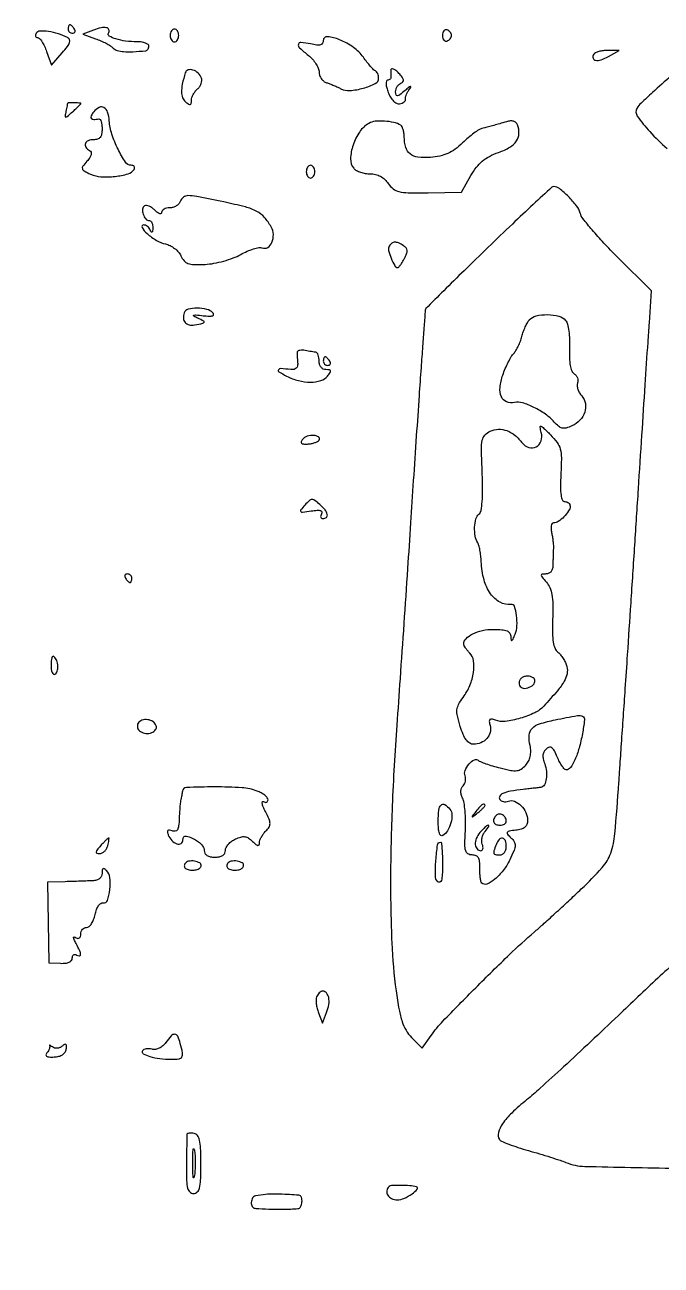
# Model space of a CAD drawing. Extents: x 0 to 5034, y 0 to 2560.
# Drawn here: x 2138.8 to 2288.4, y 463.6 to 755 of the extents above; entities that cross this region are included whole.
import ezdxf

# ---------------------------------------------------------------- set-up
doc = ezdxf.new("R2010")
doc.units = 0

msp = doc.modelspace()

# ---------------------------------------------------------------- linework, layer by layer
for points in [[(2149, 754, 0.105053), (2149.081062, 753.618444, 0.099167), (2149.311086, 753.29375, 0.09642), (2149.654762, 753.076123, 0.093332), (2150.059017, 753, 0.108972), (2150.413961, 753.078288, 0.182303), (2150.6254, 753.29375, 0.161196), (2150.656512, 753.6179, 0.082592), (2150.5, 754, 0.029505), (2150.231006, 754.382774, 0.035638), (2149.933975, 754.70625, 0.038439), (2149.65171, 754.934461, 0.151918), (2149.440983, 755, 0.210953), (2149.272352, 754.92554, 0.081139), (2149.129539, 754.70625, 0.061769), (2149.032345, 754.382849, 0.042167)], [(2141.502268, 753.00367, 0.072709), (2141.336103, 752.619689, 0.148749), (2141.34653, 752.294828, 0.188598), (2141.527343, 752.080261, 0.125082), (2141.843158, 752, -0.214993), (2142.286688, 751.800046, -0.036754), (2142.860729, 751.045313, -0.034387), (2143.445668, 749.994705, -0.024585), (2143.957473, 748.75), (2145.110596, 745.5), (2147.645, 748.410048, 0.016669), (2148.858615, 749.901104, 0.082855), (2149.360041, 750.853736, 0.19027), (2149.322283, 751.517001, 0.164836), (2148.839702, 752.025102, 0.046411), (2146.71592, 752.902225, 0.041605), (2144.387519, 753.412509, 0.041739), (2142.377328, 753.511398, 0.250805)], [(2155, 753.768516), (2152.5, 752.771858), (2155.482143, 751.725215, -0.0193), (2156.706607, 751.241628, -0.017991), (2157.919752, 750.654552, -0.018309), (2158.959001, 750.054955, -0.056431), (2159.592697, 749.55016, 0.125339), (2160.557974, 748.976752, 0.051138), (2162.069529, 748.694728, 0.034873), (2164.215947, 748.66778, 0.012685), (2167.25, 748.918758, 0.125838), (2167.536278, 749.025947, 0.089166), (2167.779687, 749.269885, 0.079755), (2167.943683, 749.611755, 0.072151), (2168, 750, 0.240716), (2167.803461, 750.384584, 0.068296), (2167.192187, 750.710261, 0.052542), (2166.303297, 750.935493, 0.034566), (2165.25, 751.013655, -0.029003), (2162.539568, 751.184518, -0.043139), (2160.214359, 751.673244, -0.060363), (2158.701488, 752.337943, -0.419796), (2158.527559, 753.044592, 0.222703), (2158.618961, 753.833665, 0.267482), (2158.067839, 754.322067, 0.105814), (2156.758018, 754.311018, 0.04004)], [(2173, 752.5, 0.064853), (2173.074694, 751.926543, 0.082425), (2173.29375, 751.440625, 0.098894), (2173.618646, 751.115568, 0.148195), (2174, 751, 0.148195), (2174.381354, 751.115568, 0.098894), (2174.70625, 751.440625, 0.082425), (2174.925306, 751.926543, 0.064853), (2175, 752.5, 0.064853), (2174.925306, 753.073457, 0.082425), (2174.70625, 753.559375, 0.098894), (2174.381354, 753.884432, 0.148195), (2174, 754, 0.148195), (2173.618646, 753.884432, 0.098894), (2173.29375, 753.559375, 0.082425), (2173.074694, 753.073457, 0.064853)], [(2209, 751.302707, -0.13616), (2208.820398, 750.655407, -0.194406), (2208.349572, 750.30084, -0.097832), (2207.476843, 750.242804, -0.021894), (2206, 750.5, 0.025999), (2203.724735, 750.877036, 0.393191), (2203.134823, 750.440553, 0.260363), (2203.427151, 749.572629, 0.017498), (2205.5, 747.82134, -0.043481), (2206.456525, 746.924107, -0.040862), (2207.265625, 745.8571, -0.043562), (2207.822569, 744.787409, -0.09856), (2208, 743.896035, 0.082602), (2208.131281, 743.106801, 0.070362), (2208.514062, 742.35353, 0.071797), (2209.081213, 741.749594, 0.093599), (2209.75, 741.395617, -0.01489), (2210.539544, 741.125249, -0.008661), (2211.470945, 740.756452, -0.008653), (2212.392186, 740.354248, -0.01444), (2213.151089, 739.980299, 0.144025), (2215.252465, 739.552956, 0.047072), (2218.395972, 740.123449, 0.046139), (2221.216506, 741.203877, 0.285598), (2222, 742.463671, 0.051953), (2221.942841, 743.012293, 0.054273), (2221.773893, 743.528912, 0.060321), (2221.525128, 743.939248, 0.124799), (2221.230272, 744.166667, -0.09785), (2220.820031, 744.449593, -0.012296), (2220.08322, 745.244676, -0.014073), (2219.249237, 746.245649, -0.011253), (2218.406306, 747.368402, 0.083363), (2216.085028, 749.678412, 0.055174), (2212.788808, 751.506579, 0.075525), (2209.993704, 752.206567, 0.442208)], [(2237, 752.5, 0.064908), (2237.079656, 751.888977, 0.107546), (2237.315781, 751.428177, 0.143818), (2237.666526, 751.189601, 0.159683), (2238.075, 751.191667, 0.073624), (2238.485911, 751.399741, 0.066918), (2238.834219, 751.723802, 0.070382), (2239.069583, 752.110048, 0.102038), (2239.15, 752.5, 0.102038), (2239.069583, 752.889952, 0.070382), (2238.834219, 753.276198, 0.066918), (2238.485911, 753.600259, 0.073624), (2238.075, 753.808333, 0.159683), (2237.666526, 753.810399, 0.143818), (2237.315781, 753.571823, 0.107546), (2237.079656, 753.111023, 0.064908)], [(2272.542705, 748.069098, 0.194675), (2272.389549, 747.171683, 0.311375), (2272.935537, 746.661437, 0.119534), (2274.273221, 746.782272, 0.044406), (2276.012549, 747.552301), (2278.5, 748.929129), (2275.809017, 748.964565, 0.03221), (2274.736725, 748.909582, 0.038005), (2273.739507, 748.716138, 0.04151), (2272.9447, 748.425514, 0.146969)], [(2176.551059, 743.733141, 0.018864), (2175.855786, 741.078776, 0.056587), (2175.65888, 739.217566, 0.089281), (2175.909428, 737.88421, 0.129273), (2176.603235, 736.914323, 0.024921), (2177.322107, 736.375853, 0.211148), (2177.710408, 736.306447, 0.297528), (2177.938187, 736.54943, 0.043713), (2178, 737.255111, -0.078541), (2178.104557, 737.916623, -0.044349), (2178.423164, 738.665681, -0.042931), (2178.889312, 739.382459, -0.053965), (2179.440559, 739.950668, 0.067876), (2179.952568, 740.508572, 0.064889), (2180.305827, 741.191467, 0.069726), (2180.453797, 741.890615, 0.10937), (2180.36324, 742.495794, 0.113821), (2179.579896, 743.657997, 0.109739), (2178.356937, 744.378585, 0.151494), (2177.215716, 744.393591, 0.252505)], [(2224.881579, 744.464286, 0.017875), (2224.844834, 744.040301, 0.012676), (2224.83273, 743.562946, 0.012819), (2224.844448, 743.105959, 0.026339), (2224.881579, 742.75, -0.124381), (2224.855536, 742.464253, -0.119554), (2224.69698, 742.220312, -0.106682), (2224.426605, 742.056805, -0.083025), (2224.086864, 742, 0.343308), (2223.814101, 741.787694, 0.077389), (2223.755388, 741.161747, 0.049401), (2223.904872, 740.233494, 0.025639), (2224.262948, 739.114327, 0.042285), (2224.811175, 737.96608, 0.064346), (2225.486598, 737.093063, 0.08159), (2226.215554, 736.571567, 0.152132), (2226.926084, 736.459657, 0.056009), (2227.51594, 736.615075, 0.077375), (2227.989204, 736.888549, 0.098492), (2228.276617, 737.232537, 0.171669), (2228.335037, 737.595329, -0.106752), (2228.349603, 738.045668, -0.035752), (2228.555677, 738.674878, -0.033675), (2228.890753, 739.35925, -0.032637), (2229.317804, 740, 0.055818), (2229.561134, 740.404459, 0.668875), (2229.472513, 740.499785, 0.077307), (2229.043919, 740.25918, 0.010125), (2228.232767, 739.595012, -0.010799), (2226.977763, 738.570242, -0.129455), (2226.408185, 738.325609, -0.378582), (2226.100538, 738.525248, -0.067945), (2226, 739.261679, -0.073134), (2226.093447, 739.897135, -0.064789), (2226.367188, 740.507794, -0.067748), (2226.772086, 741.002294, -0.098913), (2227.25, 741.296769, 0.130411), (2227.714516, 741.624477, 0.231855), (2227.823973, 742.069092, 0.113), (2227.53203, 742.690311, 0.024392), (2226.75, 743.594388, 0.028196), (2226.069316, 744.231702, 0.065191), (2225.479276, 744.606521, 0.144556), (2225.08028, 744.666256, 0.339758)], [(2148.923489, 736.583333, 0.130461), (2148.885122, 736.510226, 0.00159), (2148.767321, 735.985041, 0.004607), (2148.638083, 735.373478, 0.002982), (2148.499294, 734.663615, 0.013514), (2148.316474, 733.531399, 0.435721), (2148.475838, 733.337824, 0.196426), (2148.82028, 733.454927, 0.004983), (2150.075805, 734.568603, 0.004762), (2150.813321, 735.248934, 0.007405), (2151.434768, 735.850836, 0.002905), (2151.953522, 736.374433, 0.196196), (2152, 736.488321, 0.400826), (2151.882633, 736.611205, 0.003762), (2150.519567, 736.66357, 0.004798), (2149.175168, 736.692179, 0.213072)], [(2155.027641, 734.533305, 0.052315), (2154.422772, 733.626367, 0.287759), (2154.465827, 733.066309, 0.237396), (2155.021047, 732.785999, 0.039513), (2156.25, 732.881579, -0.299249), (2156.538051, 732.751235, -0.064902), (2156.779687, 732.230839, -0.047809), (2156.945812, 731.449674, -0.028507), (2157, 730.5, -0.044917), (2156.893532, 729.317234, -0.124434), (2156.55, 728.5625, -0.149477), (2155.935258, 728.142566, -0.07578), (2155, 728, 0.086151), (2153.722264, 727.778197, 0.222152), (2153.073138, 727.134809, 0.247343), (2153.186341, 726.284274, 0.100322), (2154.065143, 725.45974, -0.168049), (2154.40083, 725.048203, -0.149449), (2154.431046, 724.494808, -0.089768), (2154.114695, 723.788702, -0.033838), (2153.441667, 722.935543, 0.02264), (2152.476969, 721.767383, 0.234507), (2152.365908, 721.171713, 0.202669), (2152.768613, 720.669918, 0.016768), (2154.299998, 719.909173, 0.092865), (2156.738301, 719.306461, 0.041815), (2160.046278, 719.39399, 0.039912), (2163.117436, 719.984054, 0.189113), (2164.523938, 721.038732, 0.115892), (2164.646617, 721.405462, 0.183485), (2164.558994, 721.720998, 0.154831), (2164.265023, 721.935234, 0.078608), (2163.809017, 722.011473, -0.250858), (2162.468556, 722.744356, -0.030585), (2160.753373, 725.755779, -0.035301), (2159.315975, 729.292677, -0.059753), (2158.693765, 732.425219, 0.056025), (2158.295819, 734.509634, 0.189307), (2157.445482, 735.572506, 0.260326), (2156.310583, 735.586694, 0.095596)], [(2219.706642, 731.855705, 0.115535), (2217.549052, 729.884626, 0.068724), (2215.986016, 726.755522, 0.072311), (2215.394416, 723.534748, 0.184557), (2216.145986, 721.324097, 0.095072), (2216.763666, 720.815861, 0.042172), (2217.733584, 720.388954, 0.039724), (2218.869206, 720.097856, 0.042907), (2220.007435, 720, -0.058769), (2221.279524, 719.849962, -0.064328), (2222.440846, 719.408475, -0.06464), (2223.447281, 718.688657, -0.060271), (2224.263895, 717.719997, 0.081189), (2225.403757, 716.4768, 0.110402), (2226.771881, 715.821318, 0.053317), (2228.971796, 715.555275, 0.007202), (2233.628905, 715.558017), (2241.5, 715.67604), (2243.69707, 719.58802, -0.035645), (2244.973253, 721.523263, -0.054798), (2246.359738, 722.971166, -0.054405), (2248.035327, 724.090335, -0.034539), (2250.18901, 725.029264, 0.045914), (2252.840594, 726.257658, 0.111267), (2254.414803, 727.716026, 0.143688), (2254.983926, 729.453561, 0.099708), (2254.636978, 731.503637, 0.127975), (2254.195539, 732.120706, 0.150482), (2253.534958, 732.397302, 0.080495), (2252.501458, 732.332282, 0.018372), (2250.802404, 731.87991, -0.003475), (2249.445977, 731.475131, -0.00361), (2248.101178, 731.09449, -0.003478), (2246.933239, 730.781723, -0.015666), (2246.244159, 730.625192, 0.096784), (2245.569256, 730.351701, 0.015731), (2244.40425, 729.538442, 0.016837), (2243.078296, 728.478068, 0.014115), (2241.744159, 727.268511, -0.032387), (2239.965898, 725.770888, -0.052889), (2238.266097, 724.776066, -0.053872), (2236.418365, 724.17155, -0.035087), (2234.192803, 723.861535, -0.044705), (2231.217642, 723.924288, -0.139161), (2229.378601, 724.673764, -0.1608), (2228.362358, 726.196839, -0.065728), (2228.015313, 728.690983, 0.03431), (2227.948988, 729.566828, 0.039048), (2227.763602, 730.387247, 0.042693), (2227.496709, 731.044702, 0.137421), (2227.179927, 731.388799, 0.082141), (2225.56595, 732.051592, 0.04086), (2223.371734, 732.36992, 0.040825), (2221.205112, 732.328297, 0.102707)], [(2205, 720.5, 0.064853), (2205.074694, 719.926543, 0.082425), (2205.29375, 719.440625, 0.098894), (2205.618646, 719.115568, 0.148195), (2206, 719, 0.148195), (2206.381354, 719.115568, 0.098894), (2206.70625, 719.440625, 0.082425), (2206.925306, 719.926543, 0.064853), (2207, 720.5, 0.064853), (2206.925306, 721.073457, 0.082425), (2206.70625, 721.559375, 0.098894), (2206.381354, 721.884432, 0.148195), (2206, 722, 0.148195), (2205.618646, 721.884432, 0.098894), (2205.29375, 721.559375, 0.082425), (2205.074694, 721.073457, 0.064853)], [(2247.733793, 702.747415, 0.001575), (2242.071125, 697.249145, 0.002558), (2237.299005, 692.538303, 0.000382), (2233.095871, 688.340055, 0.188006), (2232.946638, 688, -0.007461), (2232.924469, 687.610062, -0.00004), (2232.652485, 683.828125, -0.000176), (2232.340732, 679.519224, -0.000112), (2231.974681, 674.5, 0.000995), (2231.50616, 667.915349, 0.000345), (2230.855814, 658.415625, 0.000343), (2230.153834, 647.95029, 0.000399), (2229.501234, 638, -0.000532), (2228.794473, 627.267771, -0.000307), (2227.922205, 614.353125, -0.000307), (2227.030733, 601.391051, -0.000515), (2226.263707, 590.5, 0.007377), (2225.188999, 571.527858, 0.009794), (2224.804529, 554.247207, 0.01092), (2225.089323, 539.400676, 0.023905), (2226.097772, 528.07665, 0.010659), (2226.800513, 523.664239, 0.036051), (2227.525732, 520.8397, 0.054076), (2228.453827, 518.823739, 0.061554), (2229.760483, 517.148608), (2232.265176, 514.643914), (2234.308008, 517.571957, -0.040117), (2237.117779, 520.98081, -0.003682), (2244.813946, 528.808692, -0.005145), (2252.764616, 536.614862, -0.014301), (2258.559752, 541.878103, 0.00611), (2260.553514, 543.630138, 0.002018), (2263.439714, 546.250771, 0.002009), (2266.617009, 549.182755, 0.002279), (2269.639273, 552.02006, 0.020089), (2274.530848, 557.04227, 0.098419), (2276.543953, 560.432513, 0.062952), (2277.527289, 564.959356, 0.005203), (2278.465415, 577, -0.000188), (2278.702468, 580.494822, -0.000048), (2279.088319, 586.14375, -0.000049), (2279.529832, 592.589063, -0.00005), (2279.970268, 599, 0.000546), (2280.515081, 607.047089, 0.000168), (2281.320436, 619.2, 0.000168), (2282.212739, 632.803265, 0.000184), (2283.069059, 646, -0.00012), (2283.885738, 658.610516, -0.000146), (2284.658809, 670.45, -0.000123), (2285.315101, 680.418582, -0.000993), (2285.627002, 685), (2286.152572, 692.5), (2278.069943, 700.5, -0.009605), (2274.93032, 703.729255, -0.012434), (2272.183564, 706.815583, -0.010202), (2270.021403, 709.478545, -0.100391), (2269.38128, 710.765816, 0.100321), (2268.523898, 712.490589, 0.031727), (2266.608214, 714.654056, 0.029046), (2264.497929, 716.522012, 0.169261), (2263.115141, 716.997415, 0.187335), (2262.693605, 716.831692, 0.00057), (2258.343124, 712.810412, 0.003131), (2253.439063, 708.209658, 0.00194)], [(2175.361626, 713.5, -0.098143), (2175.000393, 712.926463, -0.066864), (2174.399034, 712.440625, -0.064008), (2173.659707, 712.112085, -0.07271), (2172.893011, 712, 0.054646), (2172.168843, 711.920617, 0.074304), (2171.556072, 711.685268, 0.093878), (2171.144919, 711.337378, 0.172003), (2171, 710.928571, -0.264351), (2170.854295, 710.67224, -0.215414), (2170.535693, 710.636182, -0.086431), (2170.027423, 710.903436, -0.032231), (2169.41938, 711.437763, 0.04225), (2168.749916, 712.002731, 0.054101), (2168.045829, 712.395093, 0.064749), (2167.412466, 712.571055, 0.175583), (2166.963054, 712.477166, 0.242241), (2166.510245, 711.725005, 0.096398), (2166.665624, 710.494716, 0.093996), (2167.276794, 709.389867, 0.223116), (2168.106989, 709, -0.192648), (2168.441686, 708.866072, -0.093806), (2168.714487, 708.485937, -0.07117), (2168.885481, 707.919759, -0.049111), (2168.921053, 707.25, -0.021021), (2168.862835, 706.583427, -0.185333), (2168.724694, 706.327933, -0.449116), (2168.54862, 706.351958, -0.051902), (2168.337719, 706.75, 0.067691), (2168.064905, 707.227916, 0.061674), (2167.666698, 707.632812, 0.065381), (2167.209024, 707.907131, 0.102705), (2166.761679, 708, 0.576539), (2166.408641, 707.390236, 0.083018), (2167.561637, 705.98415, 0.04426), (2169.795303, 704.356038, 0.081478), (2171.879581, 703.526448, -0.062442), (2172.974697, 703.137924, -0.047324), (2174.055646, 702.459884, -0.048285), (2174.962707, 701.612669, -0.076658), (2175.535015, 700.719768, 0.073827), (2176.263661, 699.56874, 0.131425), (2177.184482, 698.941881, 0.08079), (2178.610705, 698.689545, 0.016108), (2181.205766, 698.737113, 0.032898), (2183.269301, 698.978219, 0.021693), (2185.598673, 699.512494, 0.021848), (2187.828664, 700.233054, 0.038903), (2189.577878, 701.043741, -0.024292), (2191.087784, 701.797815, -0.029038), (2192.577718, 702.352765, -0.029911), (2193.860553, 702.664907, -0.137172), (2194.615984, 702.593867, 0.234122), (2195.920607, 702.716273, 0.154293), (2196.923245, 703.880143, 0.11512), (2197.250412, 705.722882, 0.114243), (2196.729981, 707.525823, 0.052583), (2195.146262, 709.77456, 0.092309), (2193.365958, 711.179357, 0.058724), (2190.671373, 712.214068, 0.011348), (2185.575314, 713.389151, 0.002571), (2179.239844, 714.665421, 0.04573), (2177.16965, 714.877838, 0.17331), (2176.097728, 714.507851, 0.13298)], [(2224.512773, 703.020667, 0.2004), (2224.35378, 702.022862, 0.03485), (2224.943149, 700.165186, 0.033498), (2225.769067, 698.42825, 0.271374), (2226.5, 698, 0.219584), (2226.724126, 698.103415, 0.01774), (2227.137841, 698.624857, 0.021307), (2227.600682, 699.312215, 0.014656), (2228.068061, 700.127174, 0.030422), (2228.575616, 701.232203, 0.11085), (2228.689466, 701.990892, 0.155092), (2228.454372, 702.580206, 0.079837), (2227.853245, 703.111861, 0.034003), (2226.659053, 703.759347, 0.114533), (2225.794034, 703.935397, 0.160647), (2225.111107, 703.689304, 0.088425)], [(2176.298634, 687.335845, 0.107621), (2176.107999, 686.091259, 0.164813), (2176.518273, 685.090642, 0.160968), (2177.46217, 684.530225, 0.101809), (2178.753971, 684.512555, 0.004617), (2180.675129, 684.898944, 0.233703), (2180.968364, 685.129773, 0.405719), (2180.876008, 685.402877, 0.008899), (2179.5, 686.077857, -0.016286), (2178.528716, 686.572237, -0.613582), (2178.535135, 686.764999, -0.131158), (2178.986148, 686.845204, -0.004527), (2180.781418, 686.676154, 0.015945), (2182.207611, 686.574647, 0.080966), (2182.995581, 686.671591, 0.321486), (2183.212125, 686.947912, 0.210008), (2183.059045, 687.340955, 0.138149), (2181.591976, 688.163189, 0.059328), (2179.343108, 688.429251, 0.061172), (2177.239891, 688.169357, 0.244518)], [(2265.930795, 685.583387, -0.112843), (2266.371505, 684.711452, -0.02533), (2266.692162, 683.067249, -0.02502), (2266.874806, 681.086002, -0.021877), (2266.870954, 679.005062, 0.017747), (2266.847769, 676.711211, 0.037971), (2267.026737, 674.950333, 0.050784), (2267.385286, 673.697188, 0.160627), (2267.939599, 673.03733, -0.08732), (2268.40078, 672.626458, -0.077833), (2268.716322, 672.066916, -0.079344), (2268.841599, 671.448162, -0.097005), (2268.752373, 670.865654, 0.109513), (2268.669859, 670.220694, 0.054317), (2268.834094, 669.40815, 0.050157), (2269.198761, 668.564965, 0.051895), (2269.720621, 667.821664, -0.133709), (2270.585322, 666.031494, -0.125709), (2270.45138, 664.004078, -0.113246), (2269.322544, 662.127739, -0.094311), (2267.417931, 660.780653, -0.038903), (2266.079856, 660.292582, -0.122574), (2265.131952, 660.265975, -0.121784), (2264.278575, 660.686916, -0.038167), (2263.254666, 661.693598, 0.060159), (2261.22336, 663.522593, 0.03918), (2258.504083, 665.132512, 0.038956), (2255.792254, 666.210477, 0.132426), (2253.908039, 666.280527, -0.157806), (2252.069193, 666.440673, -0.194272), (2250.858885, 667.646797, -0.127568), (2250.527226, 669.847207, -0.058357), (2251.167756, 672.701561, -0.016382), (2251.769495, 674.252567, -0.016041), (2252.4754, 675.771937, -0.016152), (2253.179715, 677.063289, -0.056556), (2253.748499, 677.819927, 0.053774), (2254.274633, 678.511807, 0.023348), (2254.825366, 679.529527, 0.02278), (2255.315337, 680.676311, 0.028088), (2255.661219, 681.786327, -0.023915), (2255.995325, 682.890897, -0.020334), (2256.449715, 684.021282, -0.020824), (2256.948771, 685.017235, -0.052923), (2257.412721, 685.678362, -0.159039), (2259.023101, 686.638661, -0.058421), (2261.689069, 686.921131, -0.058429), (2264.346828, 686.579406, -0.159705)], [(2202.884846, 678.161516, 0.041564), (2202.85188, 677.793223, 0.009153), (2202.859575, 677.158027, 0.009461), (2202.895929, 676.421793, 0.008973), (2202.960525, 675.674321, -0.07084), (2202.931002, 674.883083, -0.152838), (2202.651359, 674.348641, -0.152838), (2202.116917, 674.068998, -0.07084), (2201.325679, 674.039475, 0.010357), (2198.991278, 674.234699, 0.275974), (2198.457925, 673.959857, 0.41945), (2198.57027, 673.496542, 0.014466), (2200.364307, 672.493839, 0.056218), (2203.140593, 671.422093, 0.064272), (2205.961862, 671.059767, 0.074554), (2208.388447, 671.425199, 0.145965), (2210, 672.5, 0.020633), (2210.618371, 673.310961, 0.217533), (2210.691858, 673.71069, 0.304492), (2210.434686, 673.942264, 0.035496), (2209.622445, 674, -0.111853), (2208.974991, 674.146674, -0.11138), (2208.452806, 674.558177, -0.099021), (2208.115575, 675.199427, -0.071811), (2208, 676, 0.035529), (2207.945115, 676.771432, 0.051182), (2207.779687, 677.434975, 0.063962), (2207.537947, 677.905789, 0.220218), (2207.25, 678.076511, -0.012203), (2206.848937, 678.127342, -0.003168), (2206.20625, 678.228955, -0.003219), (2205.475, 678.354165, -0.003281), (2204.75, 678.488027, 0.035883), (2204.071335, 678.568076, 0.054799), (2203.480236, 678.530304, 0.072282), (2203.05574, 678.390753, 0.238504)], [(2209, 676, 0.105053), (2209.081062, 675.618444, 0.099167), (2209.311086, 675.29375, 0.09642), (2209.654762, 675.076123, 0.093332), (2210.059017, 675, 0.108972), (2210.413961, 675.078288, 0.182303), (2210.6254, 675.29375, 0.161196), (2210.656512, 675.6179, 0.082592), (2210.5, 676, 0.029505), (2210.231006, 676.382774, 0.035638), (2209.933975, 676.70625, 0.038439), (2209.65171, 676.934461, 0.151918), (2209.440983, 677, 0.210953), (2209.272352, 676.92554, 0.081139), (2209.129539, 676.70625, 0.061769), (2209.032345, 676.382849, 0.042167)], [(2204.103492, 657.6247, 0.072665), (2203.771319, 657.080043, 0.319983), (2203.847729, 656.733137, 0.17066), (2204.303002, 656.542495, 0.025567), (2205.309804, 656.53507, 0.03423), (2206.18484, 656.633645, 0.038496), (2207.003505, 656.849297, 0.04193), (2207.658572, 657.140523, 0.133617), (2208, 657.470144, 0.396351), (2207.842942, 658.181223, 0.140681), (2206.75851, 658.539597, 0.083018), (2205.183947, 658.340125, 0.14766)], [(2255.79699, 656.746482, 0.160511), (2257.327992, 655.683879, 0.201271), (2259.030372, 655.86986, 0.188027), (2260.171443, 657.243907, 0.145283), (2260.235776, 659.206393, -0.017984), (2259.945326, 660.506393, -0.543597), (2260.147828, 660.698406, -0.134311), (2260.637161, 660.428512, -0.003585), (2262.40961, 658.681299, -0.037568), (2263.94894, 656.891476, -0.094819), (2264.687154, 655.348006, -0.065735), (2264.94379, 653.318238, -0.011515), (2264.833637, 649.45972, 0.010073), (2264.73713, 646.389624, 0.038056), (2264.861557, 644.472047, 0.071756), (2265.186361, 643.359859, 0.294352), (2265.75, 642.997902, -0.08441), (2266.227356, 642.917561, -0.093394), (2266.632812, 642.684652, -0.100659), (2266.903948, 642.337092, -0.115979), (2267, 641.928571, -0.147205), (2266.662664, 640.807593, -0.048392), (2265.566065, 639.455204, -0.048355), (2264.23313, 638.341288, -0.151005), (2263.128846, 638, 0.240258), (2262.783564, 637.823923, 0.103551), (2262.566297, 637.339062, 0.069678), (2262.511097, 636.612011, 0.04127), (2262.637717, 635.75, -0.01597), (2262.83098, 634.778667, -0.012718), (2262.97908, 633.720313, -0.012914), (2263.066036, 632.732125, -0.031317), (2263.065545, 632, 0.006861), (2263.02923, 631.267908, 0.002862), (2262.999457, 630.279687, 0.002831), (2262.979626, 629.221247, 0.003663), (2262.974045, 628.25, -0.056645), (2262.867787, 627.301734, -0.101638), (2262.544415, 626.591658, -0.124068), (2262.021184, 626.156284, -0.11225), (2261.333811, 626, 0.032297), (2260.430693, 625.941603, 0.3894), (2260.225127, 625.697042, 0.165997), (2260.396632, 625.258354, 0.008473), (2261.417245, 624.091443, -0.081817), (2262.245892, 622.805143, -0.059813), (2262.731875, 621.173851, -0.039343), (2262.94088, 618.893827, -0.012252), (2262.900508, 615.453596, 0.011373), (2262.855773, 612.138293, 0.037356), (2263.03919, 609.958036, 0.05983), (2263.453695, 608.506302, 0.134447), (2264.154742, 607.612153, -0.062089), (2264.771193, 607.023195, -0.032952), (2265.384386, 606.161181, -0.032217), (2265.903444, 605.18337, -0.042858), (2266.236921, 604.23442, -0.113584), (2266.280483, 602.564164, -0.082514), (2265.614857, 600.821098, -0.044355), (2264.008367, 598.5617, -0.009428), (2260.802747, 594.947764, -0.097932), (2258.676905, 593.394184, -0.038513), (2255.265113, 592.114357, -0.037924), (2251.768777, 591.383469, -0.12481), (2249.446348, 591.658962, 0.037194), (2248.562069, 591.924822, 0.257375), (2248.143057, 591.801555, 0.232094), (2247.99647, 591.366156, 0.031115), (2248.187986, 590.389142, -0.126487), (2248.194616, 588.787929, -0.12039), (2247.431993, 587.348198, -0.11232), (2246.037729, 586.352095, -0.099487), (2244.285685, 586, -0.145385), (2243.404013, 586.2619, -0.088804), (2242.607109, 587.011224, -0.059721), (2241.874577, 588.291465, -0.024479), (2241.184201, 590.174185, -0.017413), (2240.505494, 592.64869, -0.082875), (2240.406878, 594.107416, -0.101812), (2240.798482, 595.36981, -0.033242), (2241.856301, 597.019507, 0.060108), (2243.444295, 599.815205, 0.062094), (2244.300099, 602.878021, 0.070994), (2244.31844, 605.619628, 0.164032), (2243.414915, 607.442228, -0.02086), (2242.873246, 608.031082, -0.02491), (2242.415631, 608.630351, -0.024848), (2242.086215, 609.164442, -0.126412), (2242, 609.5, -0.198651), (2242.534114, 610.7913, -0.079829), (2244.110689, 611.933776, -0.064557), (2246.372032, 612.730713, -0.052521), (2248.928571, 613, -0.018497), (2250.993704, 612.923575, -0.08178), (2252.1724, 612.638652, -0.154961), (2252.80521, 612.097093, -0.13055), (2253.063386, 611.25, 0.029192), (2253.135243, 610.492455, 0.528933), (2253.319856, 610.404456, 0.157584), (2253.583373, 610.698942, 0.009037), (2254.061711, 611.832583, 0.081225), (2254.503668, 613.817187, 0.046551), (2254.415135, 616.274512, 0.047461), (2253.941998, 618.352251, 0.355604), (2253.149961, 618.858503, -0.154624), (2250.527151, 619.368992, -0.115473), (2248.316228, 621.343521, -0.08764), (2246.777693, 624.636684, -0.053474), (2246.11173, 628.888236, 0.016082), (2246.000538, 630.263218, 0.017375), (2245.802835, 631.592925, 0.017137), (2245.555586, 632.716431, 0.075817), (2245.291266, 633.337738, -0.096677), (2244.696536, 634.913857, -0.052545), (2244.565593, 636.987215, -0.053244), (2244.85636, 638.933375, -0.157118), (2245.573273, 640.060811, 0.17721), (2246.068182, 640.910751, 0.024197), (2246.335107, 642.982559, 0.021415), (2246.442011, 645.876506, 0.009051), (2246.348695, 649.763751, -0.005002), (2246.17418, 655.198672, -0.05332), (2246.360431, 657.399014, -0.13896), (2246.983858, 658.635065, -0.10043), (2248.239967, 659.545765, -0.099794), (2250.169758, 659.993956, -0.096302), (2252.148855, 659.669007, -0.084665), (2254.06296, 658.563699, -0.058173)], [(2204.664332, 642.181585, 0.012632), (2203.665724, 641.020484, 0.395812), (2203.689527, 640.674773, 0.221058), (2204.120189, 640.53532, 0.005941), (2206.144066, 640.807837, -0.017872), (2207.558526, 640.96404, -0.086129), (2208.361282, 640.88545, -0.267804), (2208.651735, 640.590694, -0.204869), (2208.583031, 640.134348, 0.070448), (2208.392856, 639.700252, 0.145492), (2208.39899, 639.333215, 0.189671), (2208.594922, 639.091199, 0.129555), (2208.940983, 639, 0.187569), (2209.712737, 639.300072, 0.270662), (2209.924211, 639.982553, 0.115068), (2209.394635, 641.058709, 0.037216), (2208.162314, 642.353108, 0.024164), (2207.021661, 643.289259, 0.173696), (2206.351163, 643.492975, 0.174017), (2205.704488, 643.224446, 0.024272)], [(2162.5, 625, 0.029505), (2162.768994, 624.617226, 0.035638), (2163.066025, 624.29375, 0.038439), (2163.34829, 624.065539, 0.151918), (2163.559017, 624, 0.210953), (2163.727648, 624.07446, 0.081139), (2163.870461, 624.29375, 0.061769), (2163.967655, 624.617151, 0.042167), (2164, 625, 0.105053), (2163.918938, 625.381556, 0.099167), (2163.688914, 625.70625, 0.09642), (2163.345238, 625.923877, 0.093332), (2162.940983, 626, 0.108972), (2162.586039, 625.921712, 0.182303), (2162.3746, 625.70625, 0.161196), (2162.343488, 625.3821, 0.082592)], [(2145, 604.60765, 0.03202), (2145.064518, 603.601221, 0.067757), (2145.267587, 602.848013, 0.13067), (2145.566257, 602.462001, 0.310977), (2145.910933, 602.444954, 0.187217), (2146.452948, 603.162288, 0.082243), (2146.589151, 604.364571, 0.075716), (2146.324014, 605.656243, 0.108371), (2145.695611, 606.637722, 0.380548), (2145.434082, 606.652947, 0.143875), (2145.204336, 606.328328, 0.058498), (2145.04822, 605.607391, 0.024102)], [(2255, 600.426676, 0.099154), (2255.121465, 599.820192, 0.133817), (2255.46353, 599.380696, 0.126354), (2255.99829, 599.159635, 0.083236), (2256.667134, 599.176676, 0.100818), (2258.099763, 599.769787, 0.210781), (2258.729914, 600.770795, 0.297834), (2258.327282, 601.642779, 0.14074), (2257.083333, 602, 0.066422), (2256.248452, 601.888599, 0.09567), (2255.58104, 601.561201, 0.111791), (2255.15323, 601.054646, 0.12024)], [(2165.465121, 590.943565, 0.109515), (2165.288636, 590.437276, 0.099838), (2165.33385, 589.88552, 0.09517), (2165.594463, 589.373159, 0.089465), (2166.031201, 588.980717, 0.117251), (2167.315466, 588.554928, 0.112625), (2168.674624, 588.743139, 0.149379), (2169.570477, 589.436222, 0.238667), (2169.709398, 590.373207, 0.169534), (2168.992206, 591.302562, 0.111481), (2167.713439, 591.777519, 0.112955), (2166.368131, 591.654251, 0.177039)], [(2269.898428, 588.485704, -0.021505), (2269.111078, 585.087735, -0.037904), (2268.133212, 582.379193, -0.046042), (2267.084249, 580.522498, -0.245914), (2266.086137, 580, -0.212228), (2265.684422, 580.178552, -0.031935), (2265.123422, 580.886006, -0.031183), (2264.533343, 581.860979, -0.022306), (2263.993293, 583.016192, 0.021752), (2263.307007, 584.48846, 0.112547), (2262.729566, 585.168697, 0.223843), (2262.129358, 585.291852, 0.114161), (2261.426174, 584.93873, 0.088186), (2260.881316, 584.294672, 0.103537), (2260.630278, 583.53688, 0.082164), (2260.677271, 582.605301, 0.037257), (2261.026149, 581.431223, -0.063853), (2261.451735, 579.659856, -0.066662), (2261.407087, 577.86497, -0.081465), (2260.944826, 576.472698, -0.232966), (2260.143011, 575.888217, -0.012023), (2259.727522, 575.826238, -0.001032), (2258.66076, 575.695476, -0.001362), (2257.38737, 575.545572, -0.001056), (2256, 575.389049, 0.013667), (2252.959828, 574.968168, 0.058831), (2251.208964, 574.460098, 0.156295), (2250.467526, 573.822767, 0.283298), (2250.468643, 573.050737, 0.124179), (2250.804968, 572.724529, 0.081305), (2251.312818, 572.53292, 0.073057), (2251.910462, 572.501412, 0.068412), (2252.506326, 572.640801, -0.190396), (2253.942689, 572.626609, -0.1004), (2255.451247, 571.624611, -0.088732), (2256.598793, 569.97348, -0.108008), (2257, 568.137851, -0.086029), (2256.837092, 567.198042, -0.131741), (2256.369379, 566.522023, -0.10526), (2255.537151, 566.074018, -0.042263), (2254.263831, 565.816422, 0.012174), (2252.674013, 565.593224, 0.206479), (2252.238762, 565.313588, 0.339484), (2252.264362, 564.90159, 0.026579), (2253.080865, 564.059133, -0.065857), (2253.861021, 563.116517, -0.154202), (2254.088268, 562.240647, -0.087171), (2253.820252, 561.075223, -0.012533), (2252.808483, 558.83974, -0.050777), (2251.277939, 556.351981, -0.056289), (2249.323147, 554.317686, -0.07091), (2247.466251, 553.175934, -0.307994), (2246.261773, 553.404893, -0.142405), (2246.045889, 553.797738, -0.021503), (2245.88655, 554.690679, -0.022659), (2245.789228, 555.790302, -0.017849), (2245.780536, 556.985914, 0.02949), (2245.734852, 558.481386, 0.112821), (2245.448621, 559.36221, 0.169251), (2244.883826, 559.834643, 0.090562), (2243.978361, 560, -0.134471), (2242.999072, 560.268223, -0.193498), (2242.458649, 560.973466, -0.071935), (2242.269042, 562.44722, -0.00854), (2242.377243, 565.75, 0.015969), (2242.419075, 568.087555, 0.017405), (2242.30815, 570.356537, 0.017114), (2242.080023, 572.282805, 0.077605), (2241.739358, 573.357359, -0.049209), (2241.415787, 574.207784, -0.074263), (2241.323444, 574.993596, -0.087148), (2241.46561, 575.676884, -0.101953), (2241.829214, 576.229214, 0.082639), (2242.178464, 576.71791, 0.062387), (2242.393251, 577.342983, 0.062238), (2242.447562, 578.00341, 0.081214), (2242.324728, 578.596156, -0.193266), (2242.344318, 579.866848, -0.077355), (2243.27267, 581.375464, -0.091378), (2244.497522, 582.371032, -0.332958), (2245.429404, 582.237263, 0.101869), (2245.912325, 581.919236, 0.010344), (2247.204864, 581.434733, 0.0126), (2248.787332, 580.923024, 0.009724), (2250.536184, 580.442585, 0.014284), (2253.065098, 579.876833, 0.074711), (2254.486305, 579.816569, 0.119214), (2255.532196, 580.191342, 0.063548), (2256.581939, 581.090541, 0.064494), (2257.242634, 582.042416, 0.065247), (2257.635829, 583.127537, 0.060835), (2257.752698, 584.343646, 0.045421), (2257.595981, 585.682838, -0.064007), (2257.398183, 588.16767, -0.183033), (2258.078413, 589.730766, -0.125694), (2259.840415, 590.806696, -0.024097), (2263.5, 591.740896, -0.00471), (2268.718498, 592.757141, -0.164853), (2269.933402, 592.581155, -0.314349), (2270.392309, 591.722937, -0.016649)], [(2175.875, 575, -0.009662), (2175.809146, 574.544816, -0.005586), (2175.713281, 574, -0.005581), (2175.604845, 573.455312, -0.009327), (2175.5, 573, 0.034515), (2175.395507, 572.412349, 0.005813), (2175.286719, 571.274844, 0.006335), (2175.191194, 569.932686, 0.00559), (2175.125, 568.531385, -0.019443), (2174.996653, 566.821065, -0.100743), (2174.704916, 565.924512, -0.222862), (2174.211407, 565.574541, -0.13702), (2173.488659, 565.642725, 0.045774), (2172.820489, 565.831193, 0.2515), (2172.475688, 565.720995, 0.244722), (2172.371165, 565.369022, 0.043794), (2172.565978, 564.688659, 0.099451), (2173.381517, 563.401221, 0.11988), (2174.584489, 562.631399, 0.219016), (2175.553488, 562.729188, 0.265753), (2176, 563.509946, -0.094431), (2176.127419, 564.1786, -0.27449), (2176.4851, 564.455286, -0.121614), (2177.165406, 564.373657, -0.016519), (2178.5, 563.818046, -0.048651), (2179.456303, 563.264452, -0.051823), (2180.265625, 562.546662, -0.057807), (2180.819465, 561.781003, -0.128384), (2181, 561.089485, 0.124971), (2181.171379, 560.41452, 0.127475), (2181.643209, 559.908948, 0.09546), (2182.425871, 559.599986, 0.046442), (2183.5, 559.5, 0.046442), (2184.574129, 559.599986, 0.09546), (2185.356791, 559.908948, 0.127475), (2185.828621, 560.41452, 0.124971), (2186, 561.089485, -0.123204), (2186.171978, 561.77683, -0.058921), (2186.695458, 562.528931, -0.053185), (2187.461965, 563.22709, -0.051288), (2188.367517, 563.757683, -0.038168), (2189.635717, 564.222377, -0.103491), (2190.586294, 564.287766, -0.112549), (2191.435221, 563.966556, -0.049922), (2192.367517, 563.203912, 0.020181), (2193.13621, 562.494887, 0.124482), (2193.615145, 562.259388, 0.342414), (2193.891176, 562.392894, 0.115637), (2194, 562.857143, -0.086823), (2194.104738, 563.455765, -0.036657), (2194.438445, 564.203624, -0.034857), (2194.921407, 564.969407, -0.038279), (2195.49258, 565.635437, 0.055173), (2196.242464, 566.571979, 0.146823), (2196.471325, 567.388217, 0.098004), (2196.251842, 568.400179, 0.017073), (2195.409983, 570.174073, -0.017666), (2194.876091, 571.302499, -0.050607), (2194.615527, 572.128808, -0.185599), (2194.674934, 572.490745, -0.421222), (2194.917403, 572.551048, 0.076869), (2195.331364, 572.37596, 0.154336), (2195.681987, 572.396866, 0.186211), (2195.914236, 572.606393, 0.117683), (2196, 572.965734, 0.17535), (2195.824984, 573.449436, 0.050058), (2195.246502, 574.017624, 0.04382), (2194.416748, 574.571754, 0.034488), (2193.4349, 575.024751, 0.075836), (2189.884965, 575.788591, 0.015493), (2183.446675, 575.97905, 0.008186), (2176.817576, 575.861169, 0.368514)], [(2238.76239, 570.75, -0.168515), (2239.231929, 569.440938, -0.069282), (2238.988278, 567.545523, -0.06713), (2238.209567, 565.70497, -0.121319), (2237.070078, 564.54331, -0.323495), (2236.622706, 564.575651, -0.142906), (2236.275174, 565.095824, -0.058461), (2236.06173, 566.215798, -0.017885), (2236, 567.940983, -0.026463), (2236.138557, 570.557081, -0.169393), (2236.697082, 571.739075, -0.357196), (2237.565662, 571.832919, -0.078661)], [(2244.872445, 570.25, 0.001576), (2243.99236, 569.120493, 0.377591), (2244, 569, 0.377591), (2244.120493, 568.99236, 0.001576), (2245.25, 569.872445, 0.012436), (2245.920402, 570.425681, 0.017649), (2246.485938, 570.952641, 0.013803), (2246.91885, 571.410139, 0.184603), (2247, 571.622445, 0.307699), (2246.806605, 571.90695, 0.241985), (2246.426111, 571.869516, 0.065617), (2245.76332, 571.306759, 0.017685)], [(2249.63948, 569.306147, 0.094876), (2249.086489, 568.491235, 0.1934), (2249.067517, 567.730754, 0.202875), (2249.575357, 567.193711, 0.103624), (2250.5, 567, 0.06085), (2251.073598, 567.070066, 0.079459), (2251.559375, 567.276414, 0.097386), (2251.8846, 567.582093, 0.156819), (2252, 567.940983, 0.139398), (2251.764316, 568.769921, 0.123736), (2251.119339, 569.396031, 0.139481), (2250.316568, 569.598585, 0.191124)], [(2245.785475, 565.25, 0.084198), (2244.955365, 563.891916, 0.11127), (2244.726452, 562.464463, 0.161152), (2245.146085, 561.420429, 0.220751), (2246.051949, 561, 0.205779), (2246.340266, 561.123907, 0.14097), (2246.50666, 561.444366, 0.091425), (2246.514716, 561.93322, 0.050178), (2246.35674, 562.512735, -0.08931), (2246.22556, 563.201285, -0.056234), (2246.309349, 564.017988, -0.054222), (2246.581594, 564.831533, -0.065458), (2247.010569, 565.512735, 0.026035), (2247.910758, 566.720103, 0.673424), (2247.74472, 566.964515, 0.143968), (2247.023121, 566.572893, 0.01774)], [(2156.650831, 562.166667, 0.013573), (2155.806183, 561.180833, 0.140292), (2155.598669, 560.693433, 0.370881), (2155.779018, 560.422063, 0.068589), (2156.422797, 560.333333, 0.116405), (2157.005693, 560.470901, 0.075454), (2157.574349, 560.871875, 0.06915), (2158.042965, 561.465887, 0.068626), (2158.333333, 562.166667, 0.01207), (2158.499181, 562.869785, 0.020942), (2158.598082, 563.461458, 0.01712), (2158.639048, 563.917903, 0.430497), (2158.561368, 564, 0.187609), (2158.406501, 563.939771, 0.005742), (2157.896448, 563.461458, 0.010579), (2157.304848, 562.869221, 0.007035)], [(2237, 557.8, -0.010091), (2236.950273, 555.336309, -0.055793), (2236.75, 554.02743, -0.232078), (2236.382555, 553.607963, -0.304065), (2235.8959, 553.7041, -0.198231), (2235.327667, 555.070866, -0.019234), (2235.458856, 558.729522, -0.016608), (2235.850691, 562.359869, -0.37357), (2236.587898, 563, -0.384365), (2236.753116, 562.850976, -0.005972), (2236.878945, 561.4725, -0.012341), (2236.970364, 559.793827, -0.007432)], [(2249.606989, 562.418213, 0.013436), (2249.0888, 560.951151, 0.168163), (2249.100721, 560.370956, 0.274596), (2249.465711, 560.075161, 0.036287), (2250.5, 560, 0.130775), (2251.075754, 560.153209, 0.10214), (2251.5625, 560.583333, 0.08892), (2251.888136, 561.230589, 0.072314), (2252, 562, 0.07973), (2251.779244, 563.375605, 0.276633), (2251.125027, 563.941099, 0.272501), (2250.308319, 563.634558, 0.07847)], [(2157, 555.711202, -0.109282), (2156.843183, 555.002281, -0.117268), (2156.403877, 554.44649, -0.098722), (2155.691975, 554.083389, -0.058993), (2154.75, 553.934276, -0.001078), (2153.603699, 553.891853, -0.000363), (2151.932182, 553.83482, -0.000361), (2150.083476, 553.774424, -0.000414), (2148.317001, 553.719457), (2144.134002, 553.592766), (2144.317001, 544.133106), (2144.5, 534.673445), (2147.25, 534.553701, 0.038546), (2148.390937, 534.591981, 0.077065), (2149.260026, 534.827295, 0.113354), (2149.801862, 535.234086, 0.177082), (2150, 535.775995, -0.079677), (2150.074849, 536.242719, -0.157818), (2150.29375, 536.542263, -0.184367), (2150.619335, 536.629579, -0.113218), (2151, 536.5, 0.129743), (2151.665233, 536.297473, 0.436238), (2151.951205, 536.583342, 0.098241), (2151.73158, 537.508926, 0.015643), (2150.900232, 539.186419, -0.011387), (2150.402495, 540.169631, -0.111926), (2150.300464, 540.619716, -0.488752), (2150.463465, 540.746635, -0.076633), (2150.900232, 540.56166, 0.11678), (2151.325432, 540.42025, 0.193105), (2151.682638, 540.527995, 0.154465), (2151.920476, 540.883351, 0.070946), (2152, 541.440983, -0.086934), (2152.104291, 542.036275, -0.094252), (2152.403906, 542.542039, -0.100193), (2152.850477, 542.880338, -0.112621), (2153.375, 543, 0.183355), (2153.945477, 543.216478, 0.066109), (2154.522803, 543.883545, 0.054548), (2155.020044, 544.856659, 0.041526), (2155.351562, 546.007812, -0.039357), (2155.676518, 547.15484, -0.060995), (2156.148053, 548.068186, -0.081831), (2156.689636, 548.636046, -0.214589), (2157.226562, 548.757812, 0.376072), (2158.246087, 549.341101, 0.055148), (2158.813842, 551.861966, 0.050934), (2158.840891, 554.69066, 0.175051), (2158.072842, 556.327158, 0.046531), (2157.570334, 556.743931, 0.287715), (2157.25, 556.756466, 0.232816), (2157.050478, 556.459843, 0.033675)], [(2176.487659, 557.980032, 0.086456), (2176.347192, 557.629461, 0.102024), (2176.345313, 557.272696, 0.11056), (2176.481778, 556.965717, 0.11748), (2176.733688, 556.754232, 0.085984), (2177.764165, 556.443417, 0.076224), (2178.8851, 556.477903, 0.087776), (2179.803236, 556.82141, 0.194412), (2180.25, 557.404671, 0.34024), (2179.96037, 558.116771, 0.094491), (2178.74709, 558.546191, 0.079865), (2177.313066, 558.535234, 0.215807)], [(2186.487659, 557.980032, 0.086456), (2186.347192, 557.629461, 0.102024), (2186.345313, 557.272696, 0.11056), (2186.481778, 556.965717, 0.11748), (2186.733688, 556.754232, 0.085984), (2187.764165, 556.443417, 0.076224), (2188.8851, 556.477903, 0.087776), (2189.803236, 556.82141, 0.194412), (2190.25, 557.404671, 0.34024), (2189.96037, 558.116771, 0.094491), (2188.74709, 558.546191, 0.079865), (2187.313066, 558.535234, 0.215807)], [(2207.432509, 526.684716, 0.088225), (2207.302746, 526.011492, 0.032391), (2207.351661, 525.040599, 0.030892), (2207.54418, 523.96344, 0.032312), (2207.866042, 522.934716), (2208.804297, 520.5), (2209.770747, 523, 0.05102), (2210.283816, 524.876222, 0.086424), (2210.271733, 526.500588, 0.131655), (2209.759334, 527.584305, 0.220295), (2208.861626, 528, 0.12197), (2208.470669, 527.90319, 0.064706), (2208.06051, 527.613635, 0.058427), (2207.694311, 527.187704, 0.056812)], [(2171.970759, 515.951604, -0.057727), (2171.263382, 515.173831, -0.064533), (2170.421235, 514.611732, -0.071556), (2169.548666, 514.325672, -0.107454), (2168.750996, 514.357724, 0.046183), (2168.045613, 514.472967, 0.054918), (2167.371898, 514.44595, 0.063931), (2166.826527, 514.290603, 0.154215), (2166.512243, 514.01981, 0.424442), (2166.68878, 513.326181, 0.057411), (2168.225999, 512.668841, 0.042104), (2170.557148, 512.183582, 0.029035), (2173.25, 512.013655, 0.029278), (2175.082889, 512.111942, 0.240122), (2175.760204, 512.559026, 0.18043), (2175.905107, 513.462524, 0.015962), (2175.369714, 515.75, 0.040069), (2174.77821, 517.411933, 0.279323), (2174.0982, 517.881163, 0.227102), (2173.250895, 517.535461, 0.028526)], [(2144.647574, 515.217009, -0.172162), (2144.711025, 514.933598, -0.056333), (2144.610586, 514.510876, -0.048361), (2144.382954, 514.030439, -0.03842), (2144.051128, 513.561606, 0.12165), (2143.81428, 513.072062, 0.319669), (2143.961589, 512.733412, 0.124838), (2144.555632, 512.554004, 0.022168), (2145.726763, 512.553322, 0.049912), (2146.841409, 512.71437, 0.082068), (2147.714279, 513.090637, 0.100274), (2148.301494, 513.660782, 0.114126), (2148.586666, 514.389533, 0.028378), (2148.658186, 515.191119, 0.253921), (2148.505084, 515.496224, 0.298055), (2148.190389, 515.505364, 0.035619), (2147.595913, 515.079601, -0.074723), (2147.038626, 514.742848, -0.078831), (2146.417119, 514.592697, -0.084971), (2145.820237, 514.646455, -0.109459), (2145.332456, 514.898794, 0.012824), (2144.958703, 515.194786, 0.05235), (2144.71054, 515.343392, 0.422671), (2144.639853, 515.316394, 0.246677)], [(2176.944444, 494.411516, 0.029298), (2176.920813, 494.099578, 0.00038), (2176.888889, 492.13807, 0.0011), (2176.858645, 489.866702, 0.000721), (2176.833333, 487.25, 0.007753), (2176.8605, 483.516445, 0.054877), (2177.099562, 481.721774, 0.148097), (2177.623284, 480.840354, 0.187298), (2178.5, 480.5, 0.191111), (2179.379486, 480.848902, 0.143909), (2179.910049, 481.75525, 0.053405), (2180.164173, 483.597982, 0.007584), (2180.222222, 487.425055, 0.008702), (2180.158814, 491.068017, 0.046653), (2179.905523, 493.035322, 0.104955), (2179.413304, 494.107373, 0.198938), (2178.611111, 494.586571, 0.024082), (2177.989652, 494.647403, 0.038537), (2177.456944, 494.632689, 0.045466), (2177.068198, 494.555698, 0.295752)], [(2178.724731, 484.767909, -0.069146), (2178.574262, 484.205163, -0.756877), (2178.435944, 484.222448, -0.031761), (2178.337136, 485.352754, -0.005499), (2178.309869, 487.5, -0.005888), (2178.331591, 489.655786, -0.025342), (2178.424528, 490.934948, -0.556092), (2178.565802, 491.000181, -0.212532), (2178.714526, 490.767909, -0.024559), (2178.845055, 489.487453, -0.012695), (2178.888655, 487.878422, -0.01259), (2178.849672, 486.218327, -0.018638)], [(2224.451798, 482.118465, 0.157298), (2223.94071, 481.120634, 0.180558), (2224.148184, 480.075383, 0.149992), (2225.050502, 479.284277, 0.105907), (2226.377555, 479, 0.10688), (2227.955195, 479.341135, 0.043784), (2229.87406, 480.423091, 0.069762), (2231.068252, 481.513988, 0.561758), (2230.872445, 482.081242, 0.037625), (2229.32206, 482.299017, 0.014636), (2227.15645, 482.374992, 0.008013), (2224.997424, 482.352908, 0.192098)], [(2192.248272, 479.206872, 0.051645), (2192.103336, 478.667741, 0.05368), (2192.074602, 478.11743, 0.059537), (2192.158919, 477.637813, 0.123736), (2192.352652, 477.314015, 0.182295), (2193.102901, 476.974674, 0.006988), (2196.208557, 476.818759, 0.012915), (2199.649846, 476.783118, 0.01396), (2203, 476.928571, 0.263238), (2203.665566, 477.37046, 0.097892), (2203.981334, 478.490763, 0.103671), (2203.838921, 479.605788, 0.296311), (2203.25, 480.063815, 0.012434), (2198.806248, 480.330829, 0.028228), (2195.442706, 480.259197, 0.033366), (2193.075157, 479.914823, 0.253698)]]:
    msp.add_lwpolyline(points, format="xyb", close=True)
for points in [[(2290.829878, 743.062704, 0.004925), (2286.358209, 739.093739, 0.007425), (2283.705195, 736.619181, 0.067063), (2282.720312, 735.379643, 0.298184), (2282.79804, 733.534136, 0.029525), (2285.728413, 729.915619, 0.032233), (2289.826134, 725.969013, 0.029054)], [(2033.325134, 261.316347, -0.000063), (2297.5, 260.550923, -0.001268)], [(2111, 364.633276, 0.000042), (2015.158689, 365.123298, 0.000766)], [(2292.240325, 535.077139, 0.021186), (2287.582186, 531.074327, 0.002949), (2278.339924, 522.32263, -0.002399), (2271.85675, 516.170031, -0.002587), (2265.475254, 510.233759, -0.002441), (2259.948727, 505.195531, -0.012403), (2256.788601, 502.48193, 0.019384), (2253.285381, 499.387721, 0.051483), (2251.122348, 496.849064, 0.083078), (2250.159441, 494.787838, 0.20918), (2250.387678, 493.18174, 0.154631), (2250.85955, 492.775832, 0.009456), (2252.602621, 492.070218, 0.01336), (2254.752005, 491.312279, 0.009447), (2257.202226, 490.572011, -0.004011), (2259.796686, 489.818846, -0.003985), (2262.384404, 489.022555, -0.003908), (2264.635778, 488.290665, -0.015511), (2266, 487.787818, 0.090074), (2270.468264, 486.861104, 0.002108), (2292.007927, 486.416881, 0.002966)]]:
    msp.add_lwpolyline(points, format="xyb")

doc.saveas('drawing.dxf')
